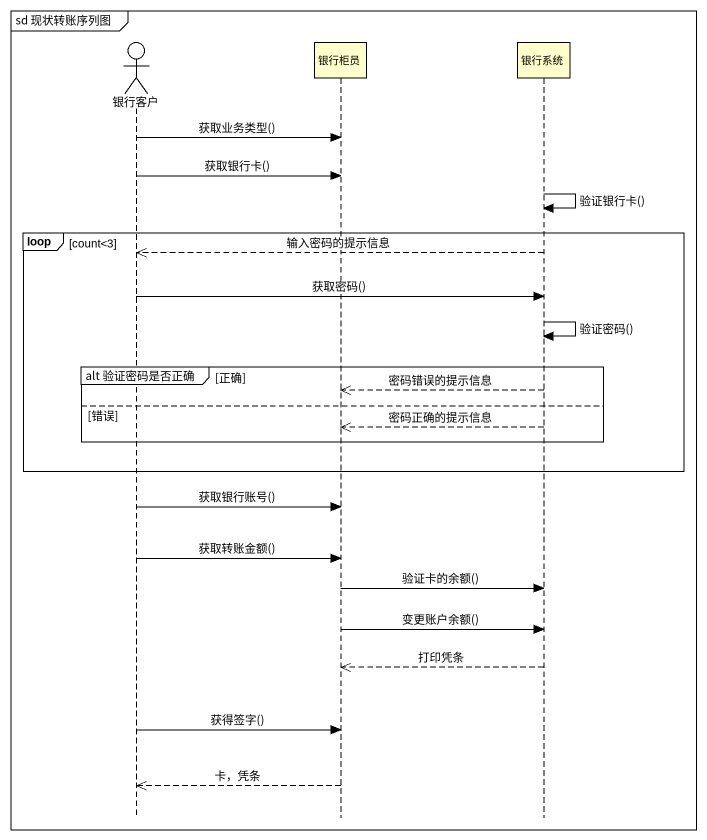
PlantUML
@startuml
mainframe sd 现状转账序列图
hide footbox
actor 银行客户
participant 银行柜员
participant 银行系统

银行客户 -> 银行柜员 : 获取业务类型()
银行客户 -> 银行柜员 : 获取银行卡()
银行系统 -> 银行系统 : 验证银行卡()
loop count<3
  银行系统 -->> 银行客户 : 输入密码的提示信息
  银行客户 -> 银行系统 : 获取密码()
  银行系统 -> 银行系统 : 验证密码()
  group alt 验证密码是否正确 [正确]
    银行系统 -->> 银行柜员 : 密码错误的提示信息
  else 错误
    银行系统 -->> 银行柜员 : 密码正确的提示信息
  end
end
银行客户 -> 银行柜员 : 获取银行账号()
银行客户 -> 银行柜员 : 获取转账金额()
银行柜员 -> 银行系统 : 验证卡的余额()
银行柜员 -> 银行系统 : 变更账户余额()
银行系统 -->> 银行柜员 : 打印凭条
银行客户 -> 银行柜员 : 获得签字()
银行柜员 -->> 银行客户 : 卡，凭条
@enduml
